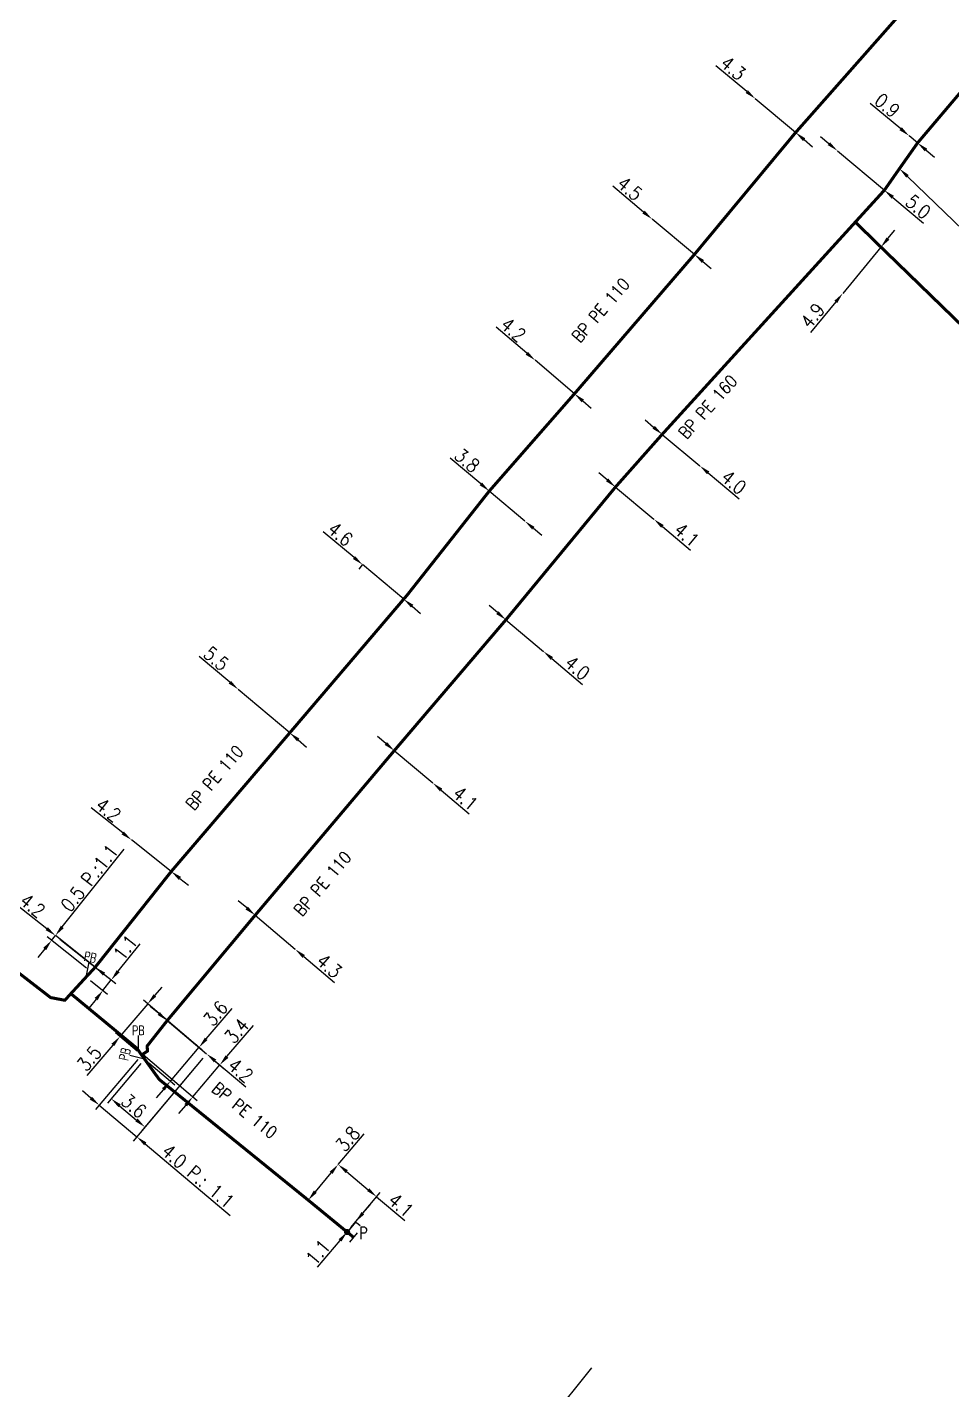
# Model space of a CAD drawing. Header units: millimetres. Extents: x 184998 to 186003, y 126995 to 128002.
# Drawn here: x 185747.8 to 185823.2, y 127689.2 to 127800.4 of the extents above; entities that cross this region are included whole.
import ezdxf
from ezdxf.enums import TextEntityAlignment as Align

# ---------------------------------------------------------------- set-up
doc = ezdxf.new("R2010")
doc.units = ezdxf.units.MM
doc.header["$PDMODE"] = 34
doc.linetypes.add('L_25_PE', pattern=[2000, 1000, 1000])
doc.layers.get('0').update_dxf_attribs({"linetype": 'CONTINUOUS'})
doc.layers.get('DEFPOINTS').update_dxf_attribs({"linetype": 'CONTINUOUS'})
for name, color, linetype in [('L_150', 1, 'CONTINUOUS'), ('L_300', 7, 'CONTINUOUS'), ('L_340', 7, 'CONTINUOUS')]:
    doc.layers.add(name, color=color, linetype=linetype)
doc.styles.add('G_ROMANS', font='ROMANS.SHX', dxfattribs={"width": 0.75})
doc.styles.get("Standard").update_dxf_attribs({"font": 'romans.shx', "width": 0.85})
doc.dimstyles.get("Standard").update_dxf_attribs({"dimtxt": 1.5, "dimasz": 1.2, "dimexe": 0.625, "dimexo": 0.625, "dimgap": 0.25, "dimtad": 1, "dimdec": 1, "dimzin": 0, "dimdsep": 46, "dimtxsty": 'Standard', "dimcen": -0.5, "dimadec": 0, "dimazin": 0, "dimtfac": 1, "dimtdec": 1, "dimtmove": 0, "dimatfit": 3, "dimfxl": 0, "dimtolj": 1, "dimtzin": 0, "dimarcsym": 0})

# ---------------------------------------------------------------- blocks, each defined once
blk = doc.blocks.new('*D455')
at = {"layer": 'DEFPOINTS', "color": 0, "linetype": 'Continuous', "transparency": 16777216}
for p in [(185773.14, 127707.6), (185773.14, 127707.6), (185770.7, 127704.69)]:
    blk.add_point(p, dxfattribs=at)
at = {"layer": 'L_150', "color": 0, "linetype": 'Continuous', "lineweight": -2, "transparency": 16777216}
for p, q in [((185773.14, 127707.6), (185775.26, 127710.11)), ((185771.28, 127705.38), (185772.57, 127706.91)), ((185773.5, 127707.3), (185773.5, 127707.3)), ((185771.06, 127704.39), (185771.06, 127704.39))]:
    blk.add_line(p, q, dxfattribs=at)
at = {"layer": 'L_150', "color": 0, "linetype": 'Continuous', "transparency": 16777216}
for points in [[(185772.45, 127707.01), (185772.68, 127706.82), (185773.14, 127707.6)], [(185771.16, 127705.48), (185771.39, 127705.28), (185770.7, 127704.69)]]:
    blk.add_solid(points, dxfattribs=at)
at = {"layer": 'L_150', "color": 0, "linetype": 'Continuous', "transparency": 16777216, "insert": (185773.92, 127709.68), "char_height": 1.125, "attachment_point": 5, "rotation": 49.9388}
blk.add_mtext('\\A1;3.8', dxfattribs=at)
blk = doc.blocks.new('*D456')
at = {"layer": 'DEFPOINTS', "color": 0, "linetype": 'Continuous', "transparency": 16777216}
for p in [(185773.14, 127707.6), (185773.14, 127707.6), (185773.87, 127702.09)]:
    blk.add_point(p, dxfattribs=at)
at = {"layer": 'L_300', "color": 0, "linetype": 'Continuous', "lineweight": -2, "transparency": 16777216}
for p, q in [((185773.83, 127707.02), (185775.59, 127705.54)), ((185774.17, 127702.45), (185776.58, 127705.32)), ((185776.28, 127704.96), (185778.58, 127703.03))]:
    blk.add_line(p, q, dxfattribs=at)
at = {"layer": 'L_300', "color": 0, "linetype": 'Continuous', "transparency": 16777216}
for points in [[(185773.93, 127707.14), (185773.74, 127706.91), (185773.14, 127707.6)], [(185775.69, 127705.66), (185775.5, 127705.43), (185776.28, 127704.96)]]:
    blk.add_solid(points, dxfattribs=at)
at = {"layer": 'L_300', "color": 0, "linetype": 'Continuous', "transparency": 16777216, "insert": (185778.26, 127704.28), "char_height": 1.125, "attachment_point": 5, "rotation": 319.9388}
blk.add_mtext('\\A1;4.1', dxfattribs=at)
blk = doc.blocks.new('*D457')
at = {"layer": 'DEFPOINTS', "color": 0, "linetype": 'Continuous', "transparency": 16777216}
for p in [(185774.29, 127703.18), (185774.58, 127702.93), (185773.87, 127702.09)]:
    blk.add_point(p, dxfattribs=at)
at = {"layer": 'L_300', "color": 0, "linetype": 'Continuous', "lineweight": -2, "transparency": 16777216}
for p, q in [((185775.16, 127703.62), (185775.74, 127704.31)), ((185774.58, 127702.93), (185773.87, 127702.09)), ((185774.65, 127702.87), (185774.94, 127702.63)), ((185773.29, 127701.4), (185771.44, 127699.21))]:
    blk.add_line(p, q, dxfattribs=at)
at = {"layer": 'L_300', "color": 0, "linetype": 'Continuous', "transparency": 16777216}
for points in [[(185775.04, 127703.72), (185775.27, 127703.53), (185774.58, 127702.93)], [(185773.18, 127701.5), (185773.41, 127701.31), (185773.87, 127702.09)]]:
    blk.add_solid(points, dxfattribs=at)
at = {"layer": 'L_300', "color": 0, "linetype": 'Continuous', "transparency": 16777216, "insert": (185771.5, 127700.44), "char_height": 1.125, "attachment_point": 5, "rotation": 49.9388}
blk.add_mtext('\\A1;1.1', dxfattribs=at)
blk = doc.blocks.new('L_340_07')
at = {"color": 0, "linetype": 'Continuous', "const_width": 0.25, "flags": 128}
blk.add_lwpolyline([(0, 0), (0.35, 0)], dxfattribs=at)
at = {"color": 0, "linetype": 'Continuous', "flags": 128}
blk.add_lwpolyline([(0.35, -0.5), (0.35, 0.5)], dxfattribs=at)
at = {"color": 0, "linetype": 'Continuous', "width": 0.75, "flags": 3}
for tag, p in [('DEF_LEG', (0.72, -3.47)), ('DEF_COUP', (0.72, -5.97)), ('DEF_TYPE', (0.72, -8.47))]:
    blk.add_attdef(tag, text='', height=1.2, dxfattribs=at).set_placement(p, align=Align.MIDDLE)
blk = doc.blocks.new('*D762')
at = {"layer": 'DEFPOINTS', "color": 0, "linetype": 'Continuous', "transparency": 16777216}
for p in [(185794.09, 127691.38), (185788.02, 127683.79), (185787.56, 127680.49)]:
    blk.add_point(p, dxfattribs=at)
at = {"layer": 'L_300', "color": 0, "linetype": 'Continuous', "lineweight": -2, "transparency": 16777216}
for p, q in [((185793.8, 127691.02), (185787.73, 127683.42)), ((185787.32, 127684.35), (185784.86, 127686.31)), ((185789.35, 127682.73), (185788.02, 127683.79)), ((185787.85, 127680.86), (185789.64, 127683.1)), ((185790.05, 127682.17), (185790.76, 127681.61))]:
    blk.add_line(p, q, dxfattribs=at)
at = {"layer": 'L_300', "color": 0, "linetype": 'Continuous', "transparency": 16777216}
for points in [[(185787.41, 127684.47), (185787.22, 127684.23), (185788.02, 127683.79)], [(185790.15, 127682.28), (185789.96, 127682.05), (185789.35, 127682.73)]]:
    blk.add_solid(points, dxfattribs=at)
at = {"layer": 'L_300', "color": 0, "linetype": 'Continuous', "transparency": 16777216, "insert": (185786.21, 127686.2), "char_height": 1.125, "attachment_point": 5, "rotation": 321.3792}
blk.add_mtext('\\A1;1.7', dxfattribs=at)
blk = doc.blocks.new('L_300_12')
at = {"color": 0, "linetype": 'Continuous', "const_width": 0.248, "flags": 128}
blk.add_lwpolyline([(-0.13, 0, 1), (0.13, 0, 1)], format="xyb", close=True, dxfattribs=at)
at = {"linetype": 'Continuous', "style": 'G_ROMANS', "width": 0.75}
blk.add_attdef('P', text='', height=1, dxfattribs=at).set_placement((0, 1.33), align=Align.MIDDLE_CENTER)
at = {"color": 0, "linetype": 'Continuous', "width": 0.75, "flags": 3}
for tag, p in [('DEF_LEG', (0, -5)), ('DEF_COUP', (0, -7.5)), ('DEF_TYPE', (0, -10))]:
    blk.add_attdef(tag, text='', height=1.2, dxfattribs=at).set_placement(p, align=Align.MIDDLE)
blk = doc.blocks.new('*D1408')
at = {"layer": 'DEFPOINTS', "color": 0, "linetype": 'Continuous', "transparency": 16777216}
for p in [(185756.27, 127734.09), (185756.27, 127734.09), (185759.52, 127731.51)]:
    blk.add_point(p, dxfattribs=at)
at = {"layer": 'L_150', "color": 0, "linetype": 'Continuous', "lineweight": -2, "transparency": 16777216}
for p, q in [((185755.56, 127734.65), (185752.99, 127736.69)), ((185759.52, 127731.51), (185756.27, 127734.09)), ((185760.22, 127730.95), (185760.93, 127730.39))]:
    blk.add_line(p, q, dxfattribs=at)
at = {"layer": 'L_150', "color": 0, "linetype": 'Continuous', "transparency": 16777216}
for points in [[(185755.66, 127734.77), (185755.47, 127734.53), (185756.27, 127734.09)], [(185760.32, 127731.07), (185760.13, 127730.83), (185759.52, 127731.51)]]:
    blk.add_solid(points, dxfattribs=at)
at = {"layer": 'L_150', "color": 0, "linetype": 'Continuous', "transparency": 16777216, "insert": (185754.39, 127736.53), "char_height": 1.125, "attachment_point": 5, "rotation": 321.5607}
blk.add_mtext('\\A1;4.2', dxfattribs=at)
blk = doc.blocks.new('*D1409')
at = {"layer": 'DEFPOINTS', "color": 0, "linetype": 'Continuous', "transparency": 16777216}
for p in [(185764.99, 127746.37), (185764.99, 127746.37), (185769.19, 127742.82)]:
    blk.add_point(p, dxfattribs=at)
at = {"layer": 'L_150', "color": 0, "linetype": 'Continuous', "lineweight": -2, "transparency": 16777216}
for p, q in [((185764.3, 127746.95), (185761.8, 127749.06)), ((185769.19, 127742.82), (185764.99, 127746.37)), ((185769.88, 127742.24), (185770.57, 127741.66))]:
    blk.add_line(p, q, dxfattribs=at)
at = {"layer": 'L_150', "color": 0, "linetype": 'Continuous', "transparency": 16777216}
for points in [[(185764.4, 127747.06), (185764.21, 127746.84), (185764.99, 127746.37)], [(185769.98, 127742.36), (185769.79, 127742.13), (185769.19, 127742.82)]]:
    blk.add_solid(points, dxfattribs=at)
at = {"layer": 'L_150', "color": 0, "linetype": 'Continuous', "transparency": 16777216, "insert": (185763.19, 127748.87), "char_height": 1.125, "attachment_point": 5, "rotation": 319.8379}
blk.add_mtext('\\A1;5.5', dxfattribs=at)
blk = doc.blocks.new('*D1410')
at = {"layer": 'DEFPOINTS', "color": 0, "linetype": 'Continuous', "transparency": 16777216}
for p in [(185775.41, 127756.88), (185775.13, 127756.55), (185778.77, 127754.06)]:
    blk.add_point(p, dxfattribs=at)
at = {"layer": 'L_150', "color": 0, "linetype": 'Continuous', "lineweight": -2, "transparency": 16777216}
for p, q in [((185774.44, 127757.12), (185771.92, 127759.23)), ((185775.11, 127756.52), (185774.83, 127756.19)), ((185778.49, 127753.73), (185775.13, 127756.55)), ((185778.47, 127753.7), (185778.19, 127753.37)), ((185779.18, 127753.15), (185779.87, 127752.57))]:
    blk.add_line(p, q, dxfattribs=at)
at = {"layer": 'L_150', "color": 0, "linetype": 'Continuous', "transparency": 16777216}
for points in [[(185774.53, 127757.24), (185774.34, 127757.01), (185775.13, 127756.55)], [(185779.28, 127753.27), (185779.09, 127753.04), (185778.49, 127753.73)]]:
    blk.add_solid(points, dxfattribs=at)
at = {"layer": 'L_150', "color": 0, "linetype": 'Continuous', "transparency": 16777216, "insert": (185773.32, 127759.04), "char_height": 1.125, "attachment_point": 5, "rotation": 320.0734}
blk.add_mtext('\\A1;4.6', dxfattribs=at)
blk = doc.blocks.new('*D1411')
at = {"layer": 'DEFPOINTS', "color": 0, "linetype": 'Continuous', "transparency": 16777216}
for p in [(185785.47, 127762.55), (185788.38, 127760.1), (185788.38, 127760.1)]:
    blk.add_point(p, dxfattribs=at)
at = {"layer": 'L_150', "color": 0, "linetype": 'Continuous', "lineweight": -2, "transparency": 16777216}
for p, q in [((185784.78, 127763.13), (185782.28, 127765.24)), ((185788.38, 127760.1), (185785.47, 127762.55)), ((185789.07, 127759.52), (185789.75, 127758.94))]:
    blk.add_line(p, q, dxfattribs=at)
at = {"layer": 'L_150', "color": 0, "linetype": 'Continuous', "transparency": 16777216}
for points in [[(185784.88, 127763.25), (185784.69, 127763.02), (185785.47, 127762.55)], [(185789.16, 127759.63), (185788.97, 127759.41), (185788.38, 127760.1)]]:
    blk.add_solid(points, dxfattribs=at)
at = {"layer": 'L_150', "color": 0, "linetype": 'Continuous', "transparency": 16777216, "insert": (185783.67, 127765.05), "char_height": 1.125, "attachment_point": 5, "rotation": 319.855}
blk.add_mtext('\\A1;3.8', dxfattribs=at)
blk = doc.blocks.new('*D1412')
at = {"layer": 'DEFPOINTS', "color": 0, "linetype": 'Continuous', "transparency": 16777216}
for p in [(185789.22, 127773.22), (185789.22, 127773.22), (185792.42, 127770.49)]:
    blk.add_point(p, dxfattribs=at)
at = {"layer": 'L_150', "color": 0, "linetype": 'Continuous', "lineweight": -2, "transparency": 16777216}
for p, q in [((185788.54, 127773.8), (185786.04, 127775.93)), ((185792.42, 127770.49), (185789.22, 127773.22)), ((185793.1, 127769.91), (185793.79, 127769.32))]:
    blk.add_line(p, q, dxfattribs=at)
at = {"layer": 'L_150', "color": 0, "linetype": 'Continuous', "transparency": 16777216}
for points in [[(185788.63, 127773.91), (185788.44, 127773.68), (185789.22, 127773.22)], [(185793.2, 127770.02), (185793.01, 127769.79), (185792.42, 127770.49)]]:
    blk.add_solid(points, dxfattribs=at)
at = {"layer": 'L_150', "color": 0, "linetype": 'Continuous', "transparency": 16777216, "insert": (185787.43, 127775.72), "char_height": 1.125, "attachment_point": 5, "rotation": 319.5712}
blk.add_mtext('\\A1;4.2', dxfattribs=at)
blk = doc.blocks.new('*D1413')
at = {"layer": 'DEFPOINTS', "color": 0, "linetype": 'Continuous', "transparency": 16777216}
for p in [(185798.76, 127784.74), (185798.76, 127784.74), (185802.21, 127781.86)]:
    blk.add_point(p, dxfattribs=at)
at = {"layer": 'L_150', "color": 0, "linetype": 'Continuous', "lineweight": -2, "transparency": 16777216}
for p, q in [((185798.06, 127785.32), (185795.55, 127787.42)), ((185802.21, 127781.86), (185798.76, 127784.74)), ((185802.9, 127781.28), (185803.59, 127780.7))]:
    blk.add_line(p, q, dxfattribs=at)
at = {"layer": 'L_150', "color": 0, "linetype": 'Continuous', "transparency": 16777216}
for points in [[(185798.16, 127785.43), (185797.97, 127785.2), (185798.76, 127784.74)], [(185803, 127781.4), (185802.81, 127781.17), (185802.21, 127781.86)]]:
    blk.add_solid(points, dxfattribs=at)
at = {"layer": 'L_150', "color": 0, "linetype": 'Continuous', "transparency": 16777216, "insert": (185796.94, 127787.23), "char_height": 1.125, "attachment_point": 5, "rotation": 320.1747}
blk.add_mtext('\\A1;4.5', dxfattribs=at)
blk = doc.blocks.new('*D1414')
at = {"layer": 'DEFPOINTS', "color": 0, "linetype": 'Continuous', "transparency": 16777216}
for p in [(185807.18, 127794.57), (185807.18, 127794.57), (185810.47, 127791.81)]:
    blk.add_point(p, dxfattribs=at)
at = {"layer": 'L_150', "color": 0, "linetype": 'Continuous', "lineweight": -2, "transparency": 16777216}
for p, q in [((185806.49, 127795.15), (185803.97, 127797.25)), ((185810.47, 127791.81), (185807.18, 127794.57)), ((185811.16, 127791.23), (185811.85, 127790.65))]:
    blk.add_line(p, q, dxfattribs=at)
at = {"layer": 'L_150', "color": 0, "linetype": 'Continuous', "transparency": 16777216}
for points in [[(185806.58, 127795.26), (185806.39, 127795.03), (185807.18, 127794.57)], [(185811.26, 127791.34), (185811.07, 127791.11), (185810.47, 127791.81)]]:
    blk.add_solid(points, dxfattribs=at)
at = {"layer": 'L_150', "color": 0, "linetype": 'Continuous', "transparency": 16777216, "insert": (185805.37, 127797.06), "char_height": 1.125, "attachment_point": 5, "rotation": 320.0552}
blk.add_mtext('\\A1;4.3', dxfattribs=at)
blk = doc.blocks.new('*D1421')
at = {"layer": 'DEFPOINTS', "color": 0, "linetype": 'Continuous', "transparency": 16777216}
for p in [(185759.19, 127719.34), (185762.41, 127716.63), (185762.41, 127716.63)]:
    blk.add_point(p, dxfattribs=at)
at = {"layer": 'L_150', "color": 0, "linetype": 'Continuous', "lineweight": -2, "transparency": 16777216}
for p, q in [((185758.5, 127719.91), (185757.81, 127720.49)), ((185759.19, 127719.34), (185762.41, 127716.63)), ((185763.09, 127716.05), (185765.6, 127713.94))]:
    blk.add_line(p, q, dxfattribs=at)
at = {"layer": 'L_150', "color": 0, "linetype": 'Continuous', "transparency": 16777216}
for points in [[(185758.6, 127720.03), (185758.41, 127719.8), (185759.19, 127719.34)], [(185763.19, 127716.17), (185763, 127715.94), (185762.41, 127716.63)]]:
    blk.add_solid(points, dxfattribs=at)
at = {"layer": 'L_150', "color": 0, "linetype": 'Continuous', "transparency": 16777216, "insert": (185765.18, 127715.28), "char_height": 1.125, "attachment_point": 5, "rotation": 319.9388}
blk.add_mtext('\\A1;4.2', dxfattribs=at)
blk = doc.blocks.new('*D1422')
at = {"layer": 'DEFPOINTS', "color": 0, "linetype": 'Continuous', "transparency": 16777216}
for p in [(185766.37, 127727.94), (185769.64, 127725.16), (185769.64, 127725.16)]:
    blk.add_point(p, dxfattribs=at)
at = {"layer": 'L_150', "color": 0, "linetype": 'Continuous', "lineweight": -2, "transparency": 16777216}
for p, q in [((185765.68, 127728.53), (185764.99, 127729.11)), ((185766.37, 127727.94), (185769.64, 127725.16)), ((185770.33, 127724.58), (185772.83, 127722.46))]:
    blk.add_line(p, q, dxfattribs=at)
at = {"layer": 'L_150', "color": 0, "linetype": 'Continuous', "transparency": 16777216}
for points in [[(185765.78, 127728.64), (185765.58, 127728.41), (185766.37, 127727.94)], [(185770.43, 127724.69), (185770.23, 127724.46), (185769.64, 127725.16)]]:
    blk.add_solid(points, dxfattribs=at)
at = {"layer": 'L_150', "color": 0, "linetype": 'Continuous', "transparency": 16777216, "insert": (185772.41, 127723.8), "char_height": 1.125, "attachment_point": 5, "rotation": 319.6773}
blk.add_mtext('\\A1;4.3', dxfattribs=at)
blk = doc.blocks.new('*D1423')
at = {"layer": 'DEFPOINTS', "color": 0, "linetype": 'Continuous', "transparency": 16777216}
for p in [(185777.72, 127741.37), (185780.86, 127738.73), (185780.86, 127738.73)]:
    blk.add_point(p, dxfattribs=at)
at = {"layer": 'L_150', "color": 0, "linetype": 'Continuous', "lineweight": -2, "transparency": 16777216}
for p, q in [((185777.03, 127741.95), (185776.34, 127742.53)), ((185777.72, 127741.37), (185780.86, 127738.73)), ((185781.54, 127738.15), (185783.84, 127736.22))]:
    blk.add_line(p, q, dxfattribs=at)
at = {"layer": 'L_150', "color": 0, "linetype": 'Continuous', "transparency": 16777216}
for points in [[(185777.13, 127742.07), (185776.93, 127741.84), (185777.72, 127741.37)], [(185781.64, 127738.27), (185781.45, 127738.04), (185780.86, 127738.73)]]:
    blk.add_solid(points, dxfattribs=at)
at = {"layer": 'L_150', "color": 0, "linetype": 'Continuous', "transparency": 16777216, "insert": (185783.52, 127737.47), "char_height": 1.125, "attachment_point": 5, "rotation": 319.9037}
blk.add_mtext('\\A1;4.1', dxfattribs=at)
blk = doc.blocks.new('*D1424')
at = {"layer": 'DEFPOINTS', "color": 0, "linetype": 'Continuous', "transparency": 16777216}
for p in [(185786.83, 127752.05), (185789.89, 127749.47), (185789.89, 127749.47)]:
    blk.add_point(p, dxfattribs=at)
at = {"layer": 'L_150', "color": 0, "linetype": 'Continuous', "lineweight": -2, "transparency": 16777216}
for p, q in [((185786.14, 127752.63), (185785.45, 127753.21)), ((185786.83, 127752.05), (185789.89, 127749.47)), ((185790.58, 127748.89), (185793.09, 127746.78))]:
    blk.add_line(p, q, dxfattribs=at)
at = {"layer": 'L_150', "color": 0, "linetype": 'Continuous', "transparency": 16777216}
for points in [[(185786.23, 127752.74), (185786.04, 127752.51), (185786.83, 127752.05)], [(185790.67, 127749.01), (185790.48, 127748.78), (185789.89, 127749.47)]]:
    blk.add_solid(points, dxfattribs=at)
at = {"layer": 'L_150', "color": 0, "linetype": 'Continuous', "transparency": 16777216, "insert": (185792.66, 127748.12), "char_height": 1.125, "attachment_point": 5, "rotation": 319.9437}
blk.add_mtext('\\A1;4.0', dxfattribs=at)
blk = doc.blocks.new('*D1425')
at = {"layer": 'DEFPOINTS', "color": 0, "linetype": 'Continuous', "transparency": 16777216}
for p in [(185795.77, 127762.88), (185798.91, 127760.25), (185798.91, 127760.25)]:
    blk.add_point(p, dxfattribs=at)
at = {"layer": 'L_150', "color": 0, "linetype": 'Continuous', "lineweight": -2, "transparency": 16777216}
for p, q in [((185795.08, 127763.46), (185794.4, 127764.04)), ((185795.77, 127762.88), (185798.91, 127760.25)), ((185799.6, 127759.67), (185801.9, 127757.73))]:
    blk.add_line(p, q, dxfattribs=at)
at = {"layer": 'L_150', "color": 0, "linetype": 'Continuous', "transparency": 16777216}
for points in [[(185795.18, 127763.58), (185794.99, 127763.35), (185795.77, 127762.88)], [(185799.7, 127759.78), (185799.5, 127759.55), (185798.91, 127760.25)]]:
    blk.add_solid(points, dxfattribs=at)
at = {"layer": 'L_150', "color": 0, "linetype": 'Continuous', "transparency": 16777216, "insert": (185801.58, 127758.98), "char_height": 1.125, "attachment_point": 5, "rotation": 319.9437}
blk.add_mtext('\\A1;4.1', dxfattribs=at)
blk = doc.blocks.new('*D1426')
at = {"layer": 'DEFPOINTS', "color": 0, "linetype": 'Continuous', "transparency": 16777216}
for p in [(185799.58, 127767.18), (185802.65, 127764.61), (185802.65, 127764.61)]:
    blk.add_point(p, dxfattribs=at)
at = {"layer": 'L_150', "color": 0, "linetype": 'Continuous', "lineweight": -2, "transparency": 16777216}
for p, q in [((185798.88, 127767.75), (185798.19, 127768.33)), ((185799.58, 127767.18), (185802.65, 127764.61)), ((185803.34, 127764.03), (185805.85, 127761.93))]:
    blk.add_line(p, q, dxfattribs=at)
at = {"layer": 'L_150', "color": 0, "linetype": 'Continuous', "transparency": 16777216}
for points in [[(185798.98, 127767.87), (185798.79, 127767.64), (185799.58, 127767.18)], [(185803.43, 127764.15), (185803.24, 127763.92), (185802.65, 127764.61)]]:
    blk.add_solid(points, dxfattribs=at)
at = {"layer": 'L_150', "color": 0, "linetype": 'Continuous', "transparency": 16777216, "insert": (185805.42, 127763.27), "char_height": 1.125, "attachment_point": 5, "rotation": 320.1204}
blk.add_mtext('\\A1;4.0', dxfattribs=at)
blk = doc.blocks.new('*D1427')
at = {"layer": 'DEFPOINTS', "color": 0, "linetype": 'Continuous', "transparency": 16777216}
for p in [(185817.43, 127782.46), (185814.31, 127778.68), (185814.31, 127778.68)]:
    blk.add_point(p, dxfattribs=at)
at = {"layer": 'L_150', "color": 0, "linetype": 'Continuous', "lineweight": -2, "transparency": 16777216}
for p, q in [((185818, 127783.16), (185818.57, 127783.85)), ((185817.43, 127782.46), (185814.31, 127778.68)), ((185813.74, 127777.99), (185811.69, 127775.49))]:
    blk.add_line(p, q, dxfattribs=at)
at = {"layer": 'L_150', "color": 0, "linetype": 'Continuous', "transparency": 16777216}
for points in [[(185817.89, 127783.25), (185818.12, 127783.06), (185817.43, 127782.46)], [(185813.63, 127778.08), (185813.86, 127777.89), (185814.31, 127778.68)]]:
    blk.add_solid(points, dxfattribs=at)
at = {"layer": 'L_150', "color": 0, "linetype": 'Continuous', "transparency": 16777216, "insert": (185811.85, 127776.87), "char_height": 1.125, "attachment_point": 5, "rotation": 50.5368}
blk.add_mtext('\\A1;4.9', dxfattribs=at)
blk = doc.blocks.new('*D1428')
at = {"layer": 'DEFPOINTS', "color": 0, "linetype": 'Continuous', "transparency": 16777216}
for p in [(185813.88, 127790.32), (185813.88, 127790.32), (185817.71, 127787.1)]:
    blk.add_point(p, dxfattribs=at)
at = {"layer": 'L_150', "color": 0, "linetype": 'Continuous', "lineweight": -2, "transparency": 16777216}
for p, q in [((185813.19, 127790.89), (185812.5, 127791.47)), ((185813.88, 127790.32), (185817.71, 127787.1)), ((185818.4, 127786.52), (185820.91, 127784.41))]:
    blk.add_line(p, q, dxfattribs=at)
at = {"layer": 'L_150', "color": 0, "linetype": 'Continuous', "transparency": 16777216}
for points in [[(185813.28, 127791.01), (185813.09, 127790.78), (185813.88, 127790.32)], [(185818.49, 127786.64), (185818.3, 127786.41), (185817.71, 127787.1)]]:
    blk.add_solid(points, dxfattribs=at)
at = {"layer": 'L_150', "color": 0, "linetype": 'Continuous', "transparency": 16777216, "insert": (185820.48, 127785.75), "char_height": 1.125, "attachment_point": 5, "rotation": 319.9891}
blk.add_mtext('\\A1;5.0', dxfattribs=at)
blk = doc.blocks.new('*D1429')
at = {"layer": 'DEFPOINTS', "color": 0, "linetype": 'Continuous', "transparency": 16777216}
for p in [(185819.73, 127791.54), (185819.73, 127791.54), (185820.42, 127790.96)]:
    blk.add_point(p, dxfattribs=at)
at = {"layer": 'L_150', "color": 0, "linetype": 'Continuous', "lineweight": -2, "transparency": 16777216}
for p, q in [((185819.04, 127792.11), (185816.56, 127794.19)), ((185820.42, 127790.96), (185819.73, 127791.54)), ((185821.11, 127790.38), (185821.8, 127789.8))]:
    blk.add_line(p, q, dxfattribs=at)
at = {"layer": 'L_150', "color": 0, "linetype": 'Continuous', "transparency": 16777216}
for points in [[(185819.14, 127792.23), (185818.94, 127792), (185819.73, 127791.54)], [(185821.21, 127790.49), (185821.01, 127790.26), (185820.42, 127790.96)]]:
    blk.add_solid(points, dxfattribs=at)
at = {"layer": 'L_150', "color": 0, "linetype": 'Continuous', "transparency": 16777216, "insert": (185817.94, 127794.02), "char_height": 1.125, "attachment_point": 5, "rotation": 319.9891}
blk.add_mtext('\\A1;0.9', dxfattribs=at)
blk = doc.blocks.new('*D1430')
at = {"layer": 'DEFPOINTS', "color": 0, "linetype": 'Continuous', "transparency": 16777216}
for p in [(185818.94, 127788.86), (185834.71, 127783.22), (185829.89, 127778.25)]:
    blk.add_point(p, dxfattribs=at)
at = {"layer": 'L_150', "color": 0, "linetype": 'Continuous', "lineweight": -2, "transparency": 16777216}
for p, q in [((185819.59, 127788.23), (185829.24, 127778.88)), ((185834.38, 127782.89), (185829.56, 127777.92))]:
    blk.add_line(p, q, dxfattribs=at)
at = {"layer": 'L_150', "color": 0, "linetype": 'Continuous', "transparency": 16777216}
for points in [[(185819.7, 127788.34), (185819.49, 127788.13), (185818.94, 127788.86)], [(185829.34, 127778.99), (185829.14, 127778.77), (185829.89, 127778.25)]]:
    blk.add_solid(points, dxfattribs=at)
at = {"layer": 'L_150', "color": 0, "linetype": 'Continuous', "transparency": 16777216, "insert": (185825.1, 127783.93), "char_height": 1.125, "attachment_point": 5, "rotation": 315.8813}
blk.add_mtext('\\A1;15.7', dxfattribs=at)
blk = doc.blocks.new('*D1442')
at = {"layer": 'DEFPOINTS', "color": 0, "linetype": 'Continuous', "transparency": 16777216}
for p in [(185750.07, 127726.28), (185752.57, 127722.89), (185754.63, 127722.66)]:
    blk.add_point(p, dxfattribs=at)
at = {"layer": 'L_340', "color": 0, "linetype": 'Continuous', "lineweight": -2, "transparency": 16777216}
for p, q in [((185750.44, 127725.99), (185755, 127722.37)), ((185755.19, 127723.37), (185756.98, 127725.61)), ((185752.94, 127722.6), (185754.32, 127721.51)), ((185753.95, 127721.8), (185754.63, 127722.66)), ((185753.39, 127721.09), (185752.83, 127720.39))]:
    blk.add_line(p, q, dxfattribs=at)
at = {"layer": 'L_340', "color": 0, "linetype": 'Continuous', "transparency": 16777216}
for points in [[(185755.07, 127723.46), (185755.31, 127723.27), (185754.63, 127722.66)], [(185753.27, 127721.19), (185753.51, 127721), (185753.95, 127721.8)]]:
    blk.add_solid(points, dxfattribs=at)
at = {"layer": 'L_340', "color": 0, "linetype": 'Continuous', "transparency": 16777216, "insert": (185755.78, 127725.31), "char_height": 1.125, "attachment_point": 5, "rotation": 51.5607}
blk.add_mtext('\\A1;1.1', dxfattribs=at)
blk = doc.blocks.new('*D1443')
at = {"layer": 'DEFPOINTS', "color": 0, "linetype": 'Continuous', "transparency": 16777216}
for p in [(185750.07, 127726.28), (185750.07, 127726.28), (185752.98, 127723.33)]:
    blk.add_point(p, dxfattribs=at)
at = {"layer": 'L_150', "color": 0, "linetype": 'Continuous', "lineweight": -2, "transparency": 16777216}
for p, q in [((185750.63, 127726.99), (185755.67, 127733.34)), ((185749.7, 127726.57), (185749.7, 127726.57)), ((185752.62, 127723.62), (185749.39, 127726.18)), ((185749.76, 127725.89), (185750.07, 127726.28)), ((185749.2, 127725.19), (185748.64, 127724.48))]:
    blk.add_line(p, q, dxfattribs=at)
at = {"layer": 'L_150', "color": 0, "linetype": 'Continuous', "transparency": 16777216}
for points in [[(185750.51, 127727.08), (185750.75, 127726.89), (185750.07, 127726.28)], [(185749.08, 127725.28), (185749.32, 127725.09), (185749.76, 127725.89)]]:
    blk.add_solid(points, dxfattribs=at)
at = {"layer": 'L_150', "color": 0, "linetype": 'Continuous', "transparency": 16777216, "insert": (185752.84, 127730.98), "char_height": 1.125, "attachment_point": 5, "rotation": 51.5607}
blk.add_mtext('\\A1;0.5 P.:1.1', dxfattribs=at)
blk = doc.blocks.new('*D1444')
at = {"layer": 'DEFPOINTS', "color": 0, "linetype": 'Continuous', "transparency": 16777216}
for p in [(185750.07, 127726.28), (185750.07, 127726.28), (185753.32, 127723.7)]:
    blk.add_point(p, dxfattribs=at)
at = {"layer": 'L_150', "color": 0, "linetype": 'Continuous', "lineweight": -2, "transparency": 16777216}
for p, q in [((185749.37, 127726.84), (185746.8, 127728.88)), ((185753.32, 127723.7), (185750.07, 127726.28)), ((185754.03, 127723.14), (185754.73, 127722.58))]:
    blk.add_line(p, q, dxfattribs=at)
at = {"layer": 'L_150', "color": 0, "linetype": 'Continuous', "transparency": 16777216}
for points in [[(185749.46, 127726.96), (185749.27, 127726.72), (185750.07, 127726.28)], [(185754.12, 127723.26), (185753.94, 127723.02), (185753.32, 127723.7)]]:
    blk.add_solid(points, dxfattribs=at)
at = {"layer": 'L_150', "color": 0, "linetype": 'Continuous', "transparency": 16777216, "insert": (185748.2, 127728.73), "char_height": 1.125, "attachment_point": 5, "rotation": 321.5607}
blk.add_mtext('\\A1;4.2', dxfattribs=at)
blk = doc.blocks.new('L_340_13')
at = {"color": 0, "linetype": 'Continuous', "flags": 128}
blk.add_lwpolyline([(0, 0), (0, 1.25)], dxfattribs=at)
at = {"color": 0, "linetype": 'Continuous', "style": 'G_ROMANS', "width": 0.75}
blk.add_text('PB', height=0.75, dxfattribs=at).set_placement((0, 1.66), align=Align.MIDDLE)
at = {"color": 0, "linetype": 'Continuous', "width": 0.75, "flags": 3}
for tag, p in [('DEF_LEG', (0, -10)), ('DEF_COUP', (0, -12.5)), ('DEF_TYPE', (0, -15))]:
    blk.add_attdef(tag, text='', height=1.2, dxfattribs=at).set_placement(p, align=Align.MIDDLE)
blk = doc.blocks.new('*D1452')
at = {"layer": 'DEFPOINTS', "color": 0, "linetype": 'Continuous', "transparency": 16777216}
for p in [(185756.86, 127716.88), (185762.41, 127716.63), (185763.48, 127715.72)]:
    blk.add_point(p, dxfattribs=at)
at = {"layer": 'L_340', "color": 0, "linetype": 'Continuous', "lineweight": -2, "transparency": 16777216}
for p, q in [((185764.07, 127716.4), (185766.22, 127718.94)), ((185757.22, 127716.57), (185761.64, 127712.82)), ((185761.28, 127713.12), (185763.48, 127715.72)), ((185762.76, 127716.33), (185763.84, 127715.41)), ((185760.7, 127712.44), (185760.12, 127711.75))]:
    blk.add_line(p, q, dxfattribs=at)
at = {"layer": 'L_340', "color": 0, "linetype": 'Continuous', "transparency": 16777216}
for points in [[(185763.95, 127716.5), (185764.18, 127716.3), (185763.48, 127715.72)], [(185760.59, 127712.53), (185760.82, 127712.34), (185761.28, 127713.12)]]:
    blk.add_solid(points, dxfattribs=at)
at = {"layer": 'L_340', "color": 0, "linetype": 'Continuous', "transparency": 16777216, "insert": (185764.86, 127718.5), "char_height": 1.125, "attachment_point": 5, "rotation": 49.6773}
blk.add_mtext('\\A1;3.4', dxfattribs=at)
blk = doc.blocks.new('*D1453')
at = {"layer": 'DEFPOINTS', "color": 0, "linetype": 'Continuous', "transparency": 16777216}
for p in [(185757.6, 127720.71), (185762.4, 127716.63), (185757.1, 127716.54)]:
    blk.add_point(p, dxfattribs=at)
at = {"layer": 'L_150', "color": 0, "linetype": 'Continuous', "lineweight": -2, "transparency": 16777216}
for p, q in [((185762.05, 127716.94), (185757.25, 127721.01)), ((185758.18, 127721.39), (185758.77, 127722.08)), ((185757.6, 127720.71), (185755.34, 127718.04)), ((185756.75, 127716.84), (185754.98, 127718.34)), ((185754.76, 127717.35), (185752.63, 127714.85))]:
    blk.add_line(p, q, dxfattribs=at)
at = {"layer": 'L_150', "color": 0, "linetype": 'Continuous', "transparency": 16777216}
for points in [[(185758.07, 127721.49), (185758.3, 127721.3), (185757.6, 127720.71)], [(185754.64, 127717.45), (185754.87, 127717.26), (185755.34, 127718.04)]]:
    blk.add_solid(points, dxfattribs=at)
at = {"layer": 'L_150', "color": 0, "linetype": 'Continuous', "transparency": 16777216, "insert": (185752.83, 127716.25), "char_height": 1.125, "attachment_point": 5, "rotation": 49.6773}
blk.add_mtext('\\A1;3.5', dxfattribs=at)
blk = doc.blocks.new('*D1454')
at = {"layer": 'DEFPOINTS', "color": 0, "linetype": 'Continuous', "transparency": 16777216}
for p in [(185761.79, 127717.16), (185762.4, 127716.63), (185757.34, 127716.21)]:
    blk.add_point(p, dxfattribs=at)
at = {"layer": 'L_340', "color": 0, "linetype": 'Continuous', "lineweight": -2, "transparency": 16777216}
for p, q in [((185762.37, 127717.84), (185764.49, 127720.34)), ((185759.46, 127714.41), (185761.79, 127717.16)), ((185762.05, 127716.94), (185761.43, 127717.46)), ((185757.7, 127715.9), (185759.81, 127714.11)), ((185758.88, 127713.73), (185758.29, 127713.04))]:
    blk.add_line(p, q, dxfattribs=at)
at = {"layer": 'L_340', "color": 0, "linetype": 'Continuous', "transparency": 16777216}
for points in [[(185762.26, 127717.94), (185762.48, 127717.75), (185761.79, 127717.16)], [(185758.76, 127713.82), (185758.99, 127713.63), (185759.46, 127714.41)]]:
    blk.add_solid(points, dxfattribs=at)
at = {"layer": 'L_340', "color": 0, "linetype": 'Continuous', "transparency": 16777216, "insert": (185763.15, 127719.92), "char_height": 1.125, "attachment_point": 5, "rotation": 49.6773}
blk.add_mtext('\\A1;3.6', dxfattribs=at)
blk = doc.blocks.new('*D1455')
at = {"layer": 'DEFPOINTS', "color": 0, "linetype": 'Continuous', "transparency": 16777216}
for p in [(185762.41, 127716.63), (185757.34, 127716.21), (185757.38, 127710.65)]:
    blk.add_point(p, dxfattribs=at)
at = {"layer": 'L_300', "color": 0, "linetype": 'Continuous', "lineweight": -2, "transparency": 16777216}
for p, q in [((185757.04, 127715.85), (185754.32, 127712.61)), ((185762.1, 127716.27), (185757.07, 127710.29)), ((185755.31, 127712.39), (185756.69, 127711.23))]:
    blk.add_line(p, q, dxfattribs=at)
at = {"layer": 'L_300', "color": 0, "linetype": 'Continuous', "transparency": 16777216}
for points in [[(185755.41, 127712.5), (185755.21, 127712.28), (185754.62, 127712.97)], [(185756.78, 127711.35), (185756.59, 127711.12), (185757.38, 127710.65)]]:
    blk.add_solid(points, dxfattribs=at)
at = {"layer": 'L_300', "color": 0, "linetype": 'Continuous', "transparency": 16777216, "insert": (185756.48, 127712.38), "char_height": 1.125, "attachment_point": 5, "rotation": 319.9388}
blk.add_mtext('\\A1;3.6', dxfattribs=at)
blk = doc.blocks.new('*D1456')
at = {"layer": 'DEFPOINTS', "color": 0, "linetype": 'Continuous', "transparency": 16777216}
for p in [(185762.4, 127716.63), (185757.1, 127716.54), (185756.71, 127709.86)]:
    blk.add_point(p, dxfattribs=at)
at = {"layer": 'L_150', "color": 0, "linetype": 'Continuous', "lineweight": -2, "transparency": 16777216}
for p, q in [((185756.8, 127716.18), (185753.35, 127712.08)), ((185762.1, 127716.27), (185756.41, 127709.5)), ((185752.96, 127713.02), (185752.27, 127713.6)), ((185753.65, 127712.44), (185756.71, 127709.86)), ((185757.4, 127709.28), (185764.34, 127703.45))]:
    blk.add_line(p, q, dxfattribs=at)
at = {"layer": 'L_150', "color": 0, "linetype": 'Continuous', "transparency": 16777216}
for points in [[(185753.06, 127713.13), (185752.87, 127712.9), (185753.65, 127712.44)], [(185757.5, 127709.4), (185757.31, 127709.17), (185756.71, 127709.86)]]:
    blk.add_solid(points, dxfattribs=at)
at = {"layer": 'L_150', "color": 0, "linetype": 'Continuous', "transparency": 16777216, "insert": (185761.7, 127706.65), "char_height": 1.125, "attachment_point": 5, "rotation": 319.9388}
blk.add_mtext('\\A1;4.0 P.: 1.1', dxfattribs=at)

msp = doc.modelspace()

# ---------------------------------------------------------------- linework, layer by layer
at = {"layer": 'L_150', "linetype": 'L_25_PE'}
for points in [[(185757.1, 127716.54, 0.25, 0.25, 0), (185757.58, 127716.85, 0.25, 0.25, 0), (185757.56, 127717.27, 0.25, 0.25, 0), (185759.19, 127719.34, 0.25, 0.25, 0), (185766.37, 127727.94, 0.25, 0.25, 0), (185777.72, 127741.37, 0.25, 0.25, 0), (185786.83, 127752.05, 0.25, 0.25, 0), (185795.77, 127762.88, 0.25, 0.25, 0), (185799.58, 127767.18, 0.25, 0.25, 0), (185815.34, 127784.5, 0.25, 0.25, 0), (185817.71, 127787.1, 0.25, 0.25, 0), (185818.94, 127788.86, 0.25, 0.25, 0), (185820.42, 127790.96, 0.25, 0.25, 0), (185833.64, 127806.56, 0.25, 0.25, 0), (185847.99, 127824.23, 0.25, 0.25, 0), (185849.31, 127825.73, 0.25, 0.25, 0), (185850.62, 127827.25, 0.25, 0.25, 0), (185855.93, 127833.32, 0.25, 0.25, 0), (185859.58, 127837.72, 0.25, 0.25, 0), (185859.8, 127837.99, 0, 0, 0)], [(185821.52, 127804.32, 0.25, 0.25, 0), (185810.47, 127791.81, 0.25, 0.25, 0), (185802.21, 127781.86, 0.25, 0.25, 0), (185792.42, 127770.49, 0.25, 0.25, 0), (185785.47, 127762.55, 0.25, 0.25, 0), (185778.77, 127754.06, 0.25, 0.25, 0), (185769.19, 127742.82, 0.25, 0.25, 0), (185759.52, 127731.51, 0.25, 0.25, 0), (185753.32, 127723.7, 0.25, 0.25, 0), (185753.32, 127723.7, 0.25, 0.25, 0), (185752.98, 127723.33, 0.25, 0.25, 0), (185752.98, 127723.33, 0.25, 0.25, 0), (185752.57, 127722.89, 0.25, 0.25, 0), (185751.33, 127721.54, 0.25, 0.25, 0), (185750.84, 127721, 0.25, 0.25, 0), (185749.68, 127721.22, 0.25, 0.25, 0), (185747.74, 127722.72, 0.25, 0.25, 0), (185728.83, 127737.4, 0.25, 0.25, 0)], [(185876.37, 127724.77, 0.25, 0.25, 0), (185876.37, 127724.77, 0.25, 0.25, 0), (185875.96, 127725.23, 0.25, 0.25, 0), (185875.96, 127725.23, 0.25, 0.25, 0), (185875.21, 127726.03, 0.25, 0.25, 0), (185872.03, 127729.42, 0.25, 0.25, 0), (185864.84, 127736.3, 0.25, 0.25, 0), (185851.27, 127749.68, 0.25, 0.25, 0), (185846.94, 127753.94, 0.25, 0.25, 0), (185834.88, 127765.53, 0.25, 0.25, 0), (185817.43, 127782.46, 0.25, 0.25, 0), (185815.34, 127784.5, 0, 0, 0)], [(185751.33, 127721.54, 0.25, 0.25, 0), (185756.71, 127717.09, 0.25, 0.25, 0), (185756.86, 127716.88, 0.25, 0.25, 0), (185757.1, 127716.54, 0.25, 0.25, 0), (185757.34, 127716.21, 0.25, 0.25, 0), (185758.54, 127714.54, 0.25, 0.25, 0), (185770.7, 127704.69, 0.25, 0.25, 0), (185773.87, 127702.09, 0.25, 0.25, 0), (185774.14, 127701.87, 0, 0, 0)]]:
    msp.add_lwpolyline(points, format="xyseb", dxfattribs=at)

# ---------------------------------------------------------------- block references
at = {"layer": 'L_300'}
ref = msp.add_blockref('L_300_12', (185773.87, 127702.09), dxfattribs=dict(at, rotation=266.4034738314546))
ref.add_attrib('P', 'P', dxfattribs={"layer": '0', "linetype": 'Continuous', "height": 1, "style": 'G_ROMANS', "width": 0.75}).set_placement((185775.2, 127702.01), align=Align.MIDDLE_CENTER)
at = {"layer": 'L_340'}
for name, p, rotation in [('L_340_13', (185752.57, 127722.89), 348.2136288459106), ('L_340_13', (185756.86, 127716.88), 1.005480345608562), ('L_340_13', (185757.35, 127716.19), 76.17312133080951), ('L_340_07', (185774.14, 127701.87), 320.6480087725431)]:
    msp.add_blockref(name, p, dxfattribs=dict(at, rotation=rotation))

# ---------------------------------------------------------------- texts
at = {"layer": 'L_150', "linetype": 'L_25_PE', "width": 0.85}
for s, rotation, p in [('BP PE 110', 49.251, (185794.56, 127777.31)), ('BP PE 160', 48.2571, (185803.31, 127769.43)), ('BP PE 110', 49.4603, (185763.06, 127739.17)), ('BP PE 110', 49.7854, (185771.87, 127730.52)), ('BP PE 110', 320.9629, (185765.51, 127712.02))]:
    msp.add_text(s, height=1, rotation=rotation, dxfattribs=at).set_placement(p, align=Align.MIDDLE)

# ---------------------------------------------------------------- dimensions: what is measured, and where the dimension line sits
at = {"layer": 'L_150', "linetype": 'Continuous'}
for base, p1, p2, angle, override, picture, middle in [((185807.18, 127794.57), (185810.47, 127791.81), (185807.18, 127794.57), 320.0552, {"dimscale": 0.75, "dimlfac": 1, "dimlunit": 2, "dimatfit": 0}, '*D1414', (185804.89, 127796.49)), ((185819.73, 127791.54), (185820.42, 127790.96), (185819.73, 127791.54), 319.9891, {"dimscale": 0.75, "dimlfac": 1, "dimlunit": 2, "dimatfit": 0}, '*D1429', (185817.46, 127793.44)), ((185813.88, 127790.32), (185817.71, 127787.1), (185813.88, 127790.32), 319.9891, {"dimscale": 0.75, "dimatfit": 0}, '*D1428', (185820, 127785.18)), ((185798.76, 127784.74), (185802.21, 127781.86), (185798.76, 127784.74), 320.1747, {"dimscale": 0.75, "dimlfac": 1, "dimlunit": 2, "dimatfit": 0}, '*D1413', (185796.46, 127786.65)), ((185814.31, 127778.68), (185817.43, 127782.46), (185814.31, 127778.68), 50.5368, {"dimscale": 0.75, "dimlfac": 1, "dimlunit": 2, "dimatfit": 0}, '*D1427', (185812.43, 127776.39)), ((185789.22, 127773.22), (185792.42, 127770.49), (185789.22, 127773.22), 319.5712, {"dimscale": 0.75, "dimlfac": 1, "dimlunit": 2, "dimatfit": 0}, '*D1412', (185786.95, 127775.15)), ((185802.65, 127764.61), (185799.58, 127767.18), (185802.65, 127764.61), 140.1204, {"dimscale": 0.75, "dimatfit": 0}, '*D1426', (185804.94, 127762.69)), ((185788.38, 127760.1), (185785.47, 127762.55), (185788.38, 127760.1), 139.855, {"dimscale": 0.75, "dimatfit": 0}, '*D1411', (185783.19, 127764.48)), ((185798.91, 127760.25), (185795.77, 127762.88), (185798.91, 127760.25), 139.9437, {"dimscale": 0.75, "dimlfac": 1, "dimlunit": 2, "dimatfit": 0}, '*D1425', (185801.1, 127758.41)), ((185789.89, 127749.47), (185786.83, 127752.05), (185789.89, 127749.47), 139.9437, {"dimscale": 0.75, "dimlfac": 1, "dimlunit": 2, "dimatfit": 0}, '*D1424', (185792.18, 127747.55)), ((185764.99, 127746.37), (185769.19, 127742.82), (185764.99, 127746.37), 319.8379, {"dimscale": 0.75, "dimlfac": 1, "dimlunit": 2, "dimatfit": 0}, '*D1409', (185762.71, 127748.3)), ((185780.86, 127738.73), (185777.72, 127741.37), (185780.86, 127738.73), 139.9037, {"dimscale": 0.75, "dimlfac": 1, "dimlunit": 2, "dimatfit": 0}, '*D1423', (185783.04, 127736.89)), ((185756.27, 127734.09), (185759.52, 127731.51), (185756.27, 127734.09), 321.5607, {"dimscale": 0.75, "dimlfac": 1, "dimlunit": 2, "dimatfit": 0}, '*D1408', (185753.93, 127735.95)), ((185750.0712, 127726.2818), (185753.3249, 127723.6993), (185750.0712, 127726.2818), 321.5607, {"dimscale": 0.75, "dimatfit": 0}, '*D1444', (185747.7298, 127728.1402)), ((185769.64, 127725.16), (185766.37, 127727.94), (185769.64, 127725.16), 139.6773, {"dimscale": 0.75, "dimlfac": 1, "dimlunit": 2, "dimatfit": 0}, '*D1422', (185771.92, 127723.23)), ((185757.6, 127720.71), (185757.1, 127716.54), (185762.4, 127716.63), 229.6773, {"dimscale": 0.75, "dimatfit": 0}, '*D1453', (185753.4, 127715.76)), ((185762.4, 127716.63), (185759.19, 127719.34), (185762.4, 127716.63), 139.9388, {"dimscale": 0.75, "dimlfac": 1, "dimlunit": 2, "dimatfit": 0}, '*D1421', (185764.69, 127714.71)), ((185773.14, 127707.6), (185770.7, 127704.69), (185773.14, 127707.6), 229.9388, {"dimscale": 0.75}, '*D455', (185774.49, 127709.2))]:
    dim = msp.add_linear_dim(base=base, p1=p1, p2=p2, angle=angle, dimstyle='Standard', override=override, dxfattribs=at)
    dim.commit()
    dim.dimension.update_dxf_attribs({"geometry": picture, "text_midpoint": middle, "dimtype": 160})
for base, p1, p2, angle, text, picture, middle in [((185829.89, 127778.25), (185818.94, 127788.86), (185834.71, 127783.22), 135.8813, '15.7', '*D1430', (185824.58, 127783.4)), ((185775.13, 127756.55), (185778.77, 127754.06), (185775.41, 127756.88), 320.0734, '4.6', '*D1410', (185772.83, 127758.46)), ((185750.07, 127726.28), (185752.98, 127723.33), (185750.07, 127726.28), 231.5607, '<> P.:1.1', '*D1443', (185753.43, 127730.51)), ((185756.71, 127709.86), (185757.1, 127716.54), (185762.4, 127716.63), 139.9388, '<> P.: 1.1', '*D1456', (185761.21, 127706.08))]:
    dim = msp.add_linear_dim(base=base, p1=p1, p2=p2, angle=angle, text=text, dimstyle='Standard', override={"dimscale": 0.75, "dimatfit": 0}, dxfattribs=at)
    dim.commit()
    dim.dimension.update_dxf_attribs({"geometry": picture, "text_midpoint": middle, "dimtype": 160})
at = {"layer": 'L_300', "linetype": 'Continuous'}
for base, p1, p2, angle, override, picture, middle in [((185757.38, 127710.65), (185757.34, 127716.21), (185762.4, 127716.63), 139.9388, {"dimscale": 0.75, "dimatfit": 0}, '*D1455', (185756, 127711.81)), ((185773.14, 127707.6), (185773.87, 127702.09), (185773.14, 127707.6), 319.9388, {"dimscale": 0.75}, '*D456', (185777.78, 127703.7)), ((185774.58, 127702.93), (185773.87, 127702.09), (185774.29, 127703.18), 229.9388, {"dimscale": 0.75}, '*D457', (185772.08, 127699.96)), ((185788.02, 127683.79), (185787.56, 127680.49), (185794.09, 127691.38), 321.3792, {"dimscale": 0.75}, '*D762', (185785.74, 127685.61))]:
    dim = msp.add_linear_dim(base=base, p1=p1, p2=p2, angle=angle, dimstyle='Standard', override=override, dxfattribs=at)
    dim.commit()
    dim.dimension.update_dxf_attribs({"geometry": picture, "text_midpoint": middle, "dimtype": 160})
at = {"layer": 'L_340', "linetype": 'Continuous'}
for base, p1, p2, angle, picture, middle in [((185754.63, 127722.66), (185752.57, 127722.89), (185750.07, 127726.28), 231.5607, '*D1442', (185756.36, 127724.84)), ((185761.79, 127717.16), (185757.34, 127716.21), (185762.4, 127716.63), 229.6773, '*D1454', (185763.72, 127719.44)), ((185763.48, 127715.72), (185756.86, 127716.88), (185762.4, 127716.63), 229.6773, '*D1452', (185765.44, 127718.01))]:
    dim = msp.add_linear_dim(base=base, p1=p1, p2=p2, angle=angle, dimstyle='Standard', override={"dimscale": 0.75, "dimatfit": 0}, dxfattribs=at)
    dim.commit()
    dim.dimension.update_dxf_attribs({"geometry": picture, "text_midpoint": middle, "dimtype": 160})

doc.saveas('drawing.dxf')
